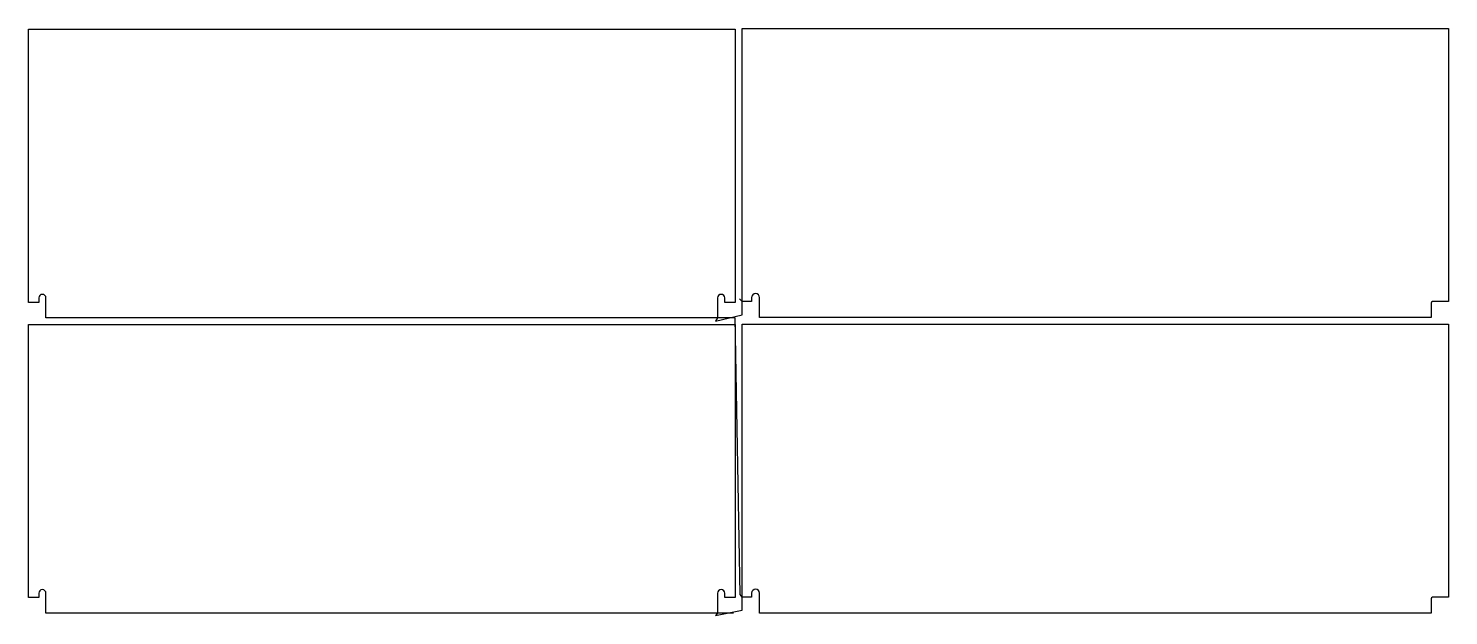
# Model space of a CAD drawing. Header units: metres. Extents: x 12 to 4458, y 4 to 1842.
import ezdxf

# ---------------------------------------------------------------- set-up
doc = ezdxf.new("R2010")
doc.units = ezdxf.units.M

msp = doc.modelspace()

# ---------------------------------------------------------------- linework, layer by layer
at = {"layer": 'TOOL_0'}
for p, q in [((12, 984.849), (12, 1840.099)), ((12, 1840.099), (2224.5, 1840.099)), ((2224.5, 1840.099), (2224.5, 984.849)), ((2245.999, 987.142), (2245.999, 1842.142)), ((2245.999, 1842.142), (4457.999, 1842.142)), ((4457.999, 1842.142), (4457.999, 987.142)), ((44.5, 984.849), (12, 984.849)), ((44.5, 998.599), (44.5, 984.849)), ((67, 936.099), (67, 998.599)), ((2169.5, 998.599), (2169.5, 936.099)), ((2192, 984.849), (2192, 998.599)), ((2224.5, 984.849), (2192, 984.849)), ((2245.999, 987.142), (2237.621, 995.736)), ((2245.999, 946.208), (2245.999, 987.142)), ((2275.999, 987.142), (2245.999, 987.142)), ((2275.999, 999.642), (2275.999, 987.142)), ((2300.999, 937.142), (2300.999, 999.642)), ((4402.999, 982.142), (4402.999, 937.142)), ((4457.999, 987.142), (4407.999, 987.142)), ((2169.5, 936.099), (67, 936.099)), ((2163.267, 925.638), (2245.999, 946.208)), ((2169.5, 936.099), (2163.267, 925.638)), ((2224.119, 936.099), (2169.5, 936.099)), ((2240.63, 70.724), (2224.119, 936.099)), ((4402.999, 937.142), (2300.999, 937.142)), ((12, 60.751), (12, 916.001)), ((12, 916.001), (2224.5, 916.001)), ((2224.5, 916.001), (2224.5, 60.751)), ((2245.999, 62.001), (2245.999, 917.001)), ((2245.999, 917.001), (4457.999, 917.001)), ((4457.999, 917.001), (4457.999, 62.001)), ((44.5, 60.751), (12, 60.751)), ((44.5, 74.501), (44.5, 60.751)), ((67, 12.001), (67, 74.501)), ((2169.5, 74.501), (2169.5, 12.001)), ((2192, 60.751), (2192, 74.501)), ((2224.5, 60.751), (2192, 60.751)), ((2245.999, 62.001), (2240.63, 70.724)), ((2245.999, 21.942), (2245.999, 62.001)), ((2275.999, 62.001), (2245.999, 62.001)), ((2275.999, 74.501), (2275.999, 62.001)), ((2300.999, 12.001), (2300.999, 74.501)), ((4402.999, 57.001), (4402.999, 12.001)), ((4457.999, 62.001), (4407.999, 62.001)), ((2169.5, 12.001), (67, 12.001)), ((2163.426, 4.497), (2245.999, 21.942)), ((2169.5, 12.001), (2163.426, 4.497)), ((2219.076, 12.001), (2169.5, 12.001)), ((4402.999, 12.001), (2300.999, 12.001))]:
    msp.add_line(p, q, dxfattribs=at)
for centre, radius, start in [((55.75, 998.599), 11.25, 0), ((2180.75, 998.599), 11.25, 0), ((2288.499, 999.642), 12.5, 0), ((4407.999, 982.142), 5, 90), ((55.75, 74.501), 11.25, 0), ((2180.75, 74.501), 11.25, 0), ((2288.499, 74.501), 12.5, 0), ((4407.999, 57.001), 5, 90)]:
    msp.add_arc(centre, radius, start, 180, dxfattribs=at)

doc.saveas('drawing.dxf')
